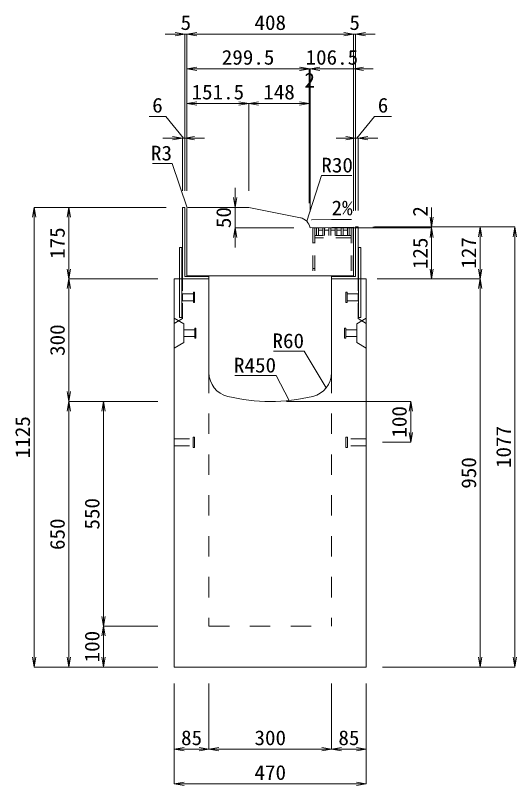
# Model space of a CAD drawing. Units: millimetres at full size. Extents: x -1809 to 57027, y -20349 to 17321.
# Drawn here: x 6276 to 7503, y -5886 to -4001 of the extents above; entities that cross this region are included whole.
import ezdxf
from ezdxf.enums import TextEntityAlignment as Align

# ---------------------------------------------------------------- set-up
doc = ezdxf.new("R2010")
doc.units = ezdxf.units.MM
doc.header["$LTSCALE"] = 50
for name, pattern in [('USER1', [2, 1, -1]), ('USER2', [1.35, 0.75, -0.6]), ('USER3', [1.35, 0.75, -0.6])]:
    doc.linetypes.add(name, pattern=pattern)
for name, color, linetype, lineweight in [('インサート', 3, 'USER2', 9), ('受枠', 3, 'Continuous', 5), ('寸法線', 7, 'Continuous', 13), ('引出線', 4, 'Continuous', 13), ('本体', 2, 'Continuous', 13), ('補助線', 8, 'Continuous', 13), ('ｸﾞﾚｰﾁﾝｸﾞ', 7, 'USER3', 9)]:
    doc.layers.add(name, color=color, linetype=linetype, lineweight=lineweight)
doc.styles.add('ＭＳ 明朝', font='')
doc.styles.get('ＭＳ 明朝').set_extended_font_data('MS Mincho')

# ---------------------------------------------------------------- blocks, each defined once
blk = doc.blocks.new('open_arrow')
at = {"color": 0, "linetype": 'Continuous', "lineweight": -2}
blk.add_lwpolyline([(7.5, 1.25), (0, 0), (7.5, -1.25)], dxfattribs=at)

msp = doc.modelspace()

# ---------------------------------------------------------------- linework, layer by layer
at = {"layer": 'インサート'}
for p, q in [((6685, -4682.55), (6712, -4682.55)), ((6685, -4682.55), (6685, -4699.55)), ((6715, -4678.55), (6712, -4678.55)), ((6712, -4678.55), (6712, -4703.55)), ((6715, -4703.55), (6715, -4678.55)), ((7085, -4678.55), (7088, -4678.55)), ((7085, -4703.55), (7085, -4678.55)), ((7088, -4678.55), (7088, -4703.55)), ((7115, -4682.55), (7088, -4682.55)), ((7115, -4682.55), (7115, -4699.55)), ((6685, -4699.55), (6712, -4699.55)), ((6712, -4703.55), (6715, -4703.55)), ((7088, -4703.55), (7085, -4703.55)), ((7115, -4699.55), (7088, -4699.55)), ((6718.2, -4766.55), (6715.2, -4766.55)), ((6715.2, -4766.55), (6715.2, -4791.55)), ((6718.2, -4791.55), (6718.2, -4766.55)), ((7081.8, -4766.55), (7084.8, -4766.55)), ((7081.8, -4791.55), (7081.8, -4766.55)), ((7084.8, -4766.55), (7084.8, -4791.55)), ((6688.2, -4770.55), (6715.2, -4770.55)), ((6688.2, -4770.55), (6688.2, -4787.55)), ((6688.2, -4787.55), (6715.2, -4787.55)), ((7111.8, -4770.55), (7084.8, -4770.55)), ((7111.8, -4787.55), (7084.8, -4787.55)), ((7111.8, -4770.55), (7111.8, -4787.55)), ((6715.2, -4791.55), (6718.2, -4791.55)), ((7084.8, -4791.55), (7081.8, -4791.55)), ((6665, -5037.55), (6711, -5037.55)), ((6665, -5054.55), (6665, -5037.55)), ((6711, -5058.55), (6711, -5033.55)), ((6711, -5033.55), (6715, -5033.55)), ((6715, -5058.55), (6715, -5033.55)), ((7085, -5033.55), (7089, -5033.55)), ((7085, -5033.55), (7085, -5058.55)), ((7089, -5033.55), (7089, -5058.55)), ((7135, -5037.55), (7089, -5037.55)), ((7135, -5037.55), (7135, -5054.55)), ((6665, -5054.55), (6711, -5054.55)), ((6715, -5058.55), (6711, -5058.55)), ((7089, -5058.55), (7085, -5058.55)), ((7135, -5054.55), (7089, -5054.55))]:
    msp.add_line(p, q, dxfattribs=at)
at = {"layer": '受枠'}
for p, q in [((6685, -4471.05), (6685, -4646.05)), ((6685, -4471.05), (6691, -4471.05)), ((6685, -4471.05), (6691, -4471.05)), ((6691, -4471.05), (6691, -4640.05)), ((7109, -4519.06), (7109, -4640.05)), ((7109, -4519.06), (7115, -4519.06)), ((7115, -4646.05), (7115, -4519.06)), ((6678, -4741.05), (6678, -4569.06)), ((6684, -4569.06), (6678, -4569.06)), ((6684, -4741.05), (6684, -4569.06)), ((7116, -4741.05), (7116, -4569.06)), ((7116, -4569.06), (7122, -4569.06)), ((7122, -4741.05), (7122, -4569.06)), ((6750, -4646.05), (6685, -4646.05)), ((6691, -4640.05), (6750, -4640.05)), ((6750, -4646.05), (6750, -4640.05)), ((7050, -4640.05), (7050, -4646.05)), ((7050, -4640.05), (7109, -4640.05)), ((7050, -4646.05), (7050, -4640.05)), ((7115, -4646.05), (7050, -4646.05)), ((6684, -4741.05), (6678, -4741.05)), ((7116, -4741.05), (7122, -4741.05))]:
    msp.add_line(p, q, dxfattribs=at)
at = {"layer": '寸法線'}
for p, q in [((6744, -4046.93), (6643, -4046.93)), ((6691, -4431.03), (6691, -4046.93)), ((6696, -4431.03), (6696, -4046.93)), ((7104, -4046.93), (6696, -4046.93)), ((6696, -4431.03), (6696, -4046.93)), ((7056, -4046.93), (7157, -4046.93)), ((7104, -4479.23), (7104, -4046.93)), ((7104, -4479.23), (7104, -4046.93)), ((7109, -4479.04), (7109, -4046.93)), ((6995.51, -4131.93), (6696, -4131.93)), ((6696, -4431.03), (6696, -4131.93)), ((6947.51, -4131.93), (7045.44, -4131.93)), ((6949.44, -4131.93), (7152, -4131.93)), ((6995.51, -4461.09), (6995.51, -4131.93)), ((6995.51, -4461.09), (6995.51, -4131.93)), ((6997.44, -4481.08), (6997.44, -4131.93)), ((6997.44, -4481.08), (6997.44, -4131.93)), ((7104, -4479.23), (7104, -4131.93)), ((6696, -4216.93), (6847.5, -4216.93)), ((6696, -4431.03), (6696, -4216.93)), ((6847.5, -4431.03), (6847.5, -4216.93)), ((6847.5, -4216.93), (6995.51, -4216.93)), ((6847.5, -4431.03), (6847.5, -4216.93)), ((6995.51, -4461.09), (6995.51, -4216.93)), ((6644.67, -4249.13), (6603.44, -4249.13)), ((6688, -4301.93), (6644.67, -4249.13)), ((7112, -4301.93), (7155.33, -4249.13)), ((7155.33, -4249.13), (7196.56, -4249.13)), ((6739, -4301.93), (6637, -4301.93)), ((6685, -4431.03), (6685, -4301.93)), ((6691, -4431.03), (6691, -4301.93)), ((7061, -4301.93), (7163, -4301.93)), ((7109, -4479.04), (7109, -4301.93)), ((7115, -4479.04), (7115, -4301.93)), ((6813.83, -4569.11), (6813.83, -4423.05)), ((6322.06, -5596.05), (6322.06, -4471.05)), ((6644.98, -4471.05), (6322.06, -4471.05)), ((6407.06, -4471.05), (6407.06, -4646.05)), ((6644.98, -4471.05), (6407.06, -4471.05)), ((6813.83, -4471.05), (6807.48, -4471.05)), ((7294.94, -4569.1), (7294.94, -4471.25)), ((6957.42, -4521.11), (6813.83, -4521.11)), ((7044.46, -4521.1), (7294.94, -4521.1)), ((7044.46, -4521.1), (7294.94, -4521.1)), ((7151.02, -4519.25), (7294.94, -4519.25)), ((7155.02, -4519.06), (7413.78, -4519.06)), ((7155.02, -4519.06), (7498.78, -4519.06)), ((7294.94, -4646.05), (7294.94, -4521.1)), ((7413.78, -4519.06), (7413.78, -4646.05)), ((7498.78, -4519.06), (7498.78, -5596.05)), ((6624.98, -4646.05), (6407.06, -4646.05)), ((6407.06, -4646.05), (6407.06, -4946.05)), ((6624.98, -4646.05), (6407.06, -4646.05)), ((7162.02, -4646.05), (7294.94, -4646.05)), ((7175.02, -4646.05), (7413.78, -4646.05)), ((7175.02, -4646.05), (7413.78, -4646.05)), ((7413.78, -4646.05), (7413.78, -5596.05)), ((6624.98, -4946.05), (6407.06, -4946.05)), ((6407.06, -5596.05), (6407.06, -4946.05)), ((6624.98, -4946.05), (6407.06, -4946.05)), ((6492.06, -4946.05), (6492.06, -5496.05)), ((6624.98, -4946.05), (6492.06, -4946.05)), ((6940.02, -4946.05), (7243.78, -4946.05)), ((7243.78, -4946.05), (7243.78, -5046.05)), ((7175.02, -5046.05), (7243.78, -5046.05)), ((6624.98, -5496.05), (6492.06, -5496.05)), ((6492.06, -5496.05), (6492.06, -5596.05)), ((6624.98, -5496.05), (6492.06, -5496.05)), ((6624.98, -5596.05), (6322.06, -5596.05)), ((6624.98, -5596.05), (6407.06, -5596.05)), ((6624.98, -5596.05), (6492.06, -5596.05)), ((7175.02, -5596.05), (7413.78, -5596.05)), ((7175.02, -5596.05), (7498.78, -5596.05)), ((6665, -5636.07), (6665, -5797.21)), ((6665, -5636.07), (6665, -5882.21)), ((6750, -5636.07), (6750, -5797.21)), ((6750, -5636.07), (6750, -5797.21)), ((7050, -5636.07), (7050, -5797.21)), ((7050, -5636.07), (7050, -5797.21)), ((7135, -5636.07), (7135, -5797.21)), ((7135, -5636.07), (7135, -5882.21)), ((6665, -5797.21), (6750, -5797.21)), ((6750, -5797.21), (7050, -5797.21)), ((7050, -5797.21), (7135, -5797.21)), ((6665, -5882.21), (7135, -5882.21))]:
    msp.add_line(p, q, dxfattribs=at)
at = {"layer": '引出線'}
for points in [[(6696.88, -4471.93), (6659.65, -4363.53), (6611.92, -4363.53)], [(6989.42, -4505.21), (7025.11, -4392.88), (7099.79, -4392.88)], [(7001.31, -4501.75), (7050.05, -4501.21), (7098.81, -4501.21)], [(7037.07, -4912.74), (6982.66, -4822.84), (6907.98, -4822.84)], [(6946.44, -4943.65), (6914.22, -4882.51), (6813.21, -4882.51)]]:
    msp.add_lwpolyline(points, dxfattribs=at)
at = {"layer": '本体', "lineweight": 20}
for p, q in [((6696, -4474.05), (6696, -4639.05)), ((6847.5, -4471.05), (6698.95, -4471.05)), ((6973.81, -4496.66), (6847.5, -4471.05)), ((6997.44, -4521.1), (7104, -4519.25)), ((7104, -4639.05), (7104, -4519.25)), ((7104, -4639.05), (6696, -4639.05))]:
    msp.add_line(p, q, dxfattribs=at)
at = {"layer": '本体'}
for p, q in [((6665, -4646.05), (6665, -5596.05)), ((6665, -4646.05), (6750, -4646.05)), ((6750, -4646.05), (6750, -4875.53)), ((7050, -4646.05), (7050, -4875.53)), ((7050, -4646.05), (7135, -4646.05)), ((7135, -4646.05), (7135, -5596.05)), ((6665, -5596.05), (7135, -5596.05))]:
    msp.add_line(p, q, dxfattribs=at)
at = {"layer": '本体', "linetype": 'USER2', "lineweight": 9}
for p, q in [((6685, -4743.05), (6685, -4646.05)), ((7115, -4743.05), (7115, -4646.05)), ((6665, -4755.55), (6685, -4743.05)), ((7135, -4755.55), (7115, -4743.05))]:
    msp.add_line(p, q, dxfattribs=at)
at = {"layer": '本体', "lineweight": 9}
for p, q in [((6665, -4742.05), (6688.2, -4756.55)), ((7134.58, -4742.31), (7111.8, -4756.55)), ((6688.2, -4756.55), (6688.2, -4801.55)), ((7111.8, -4756.55), (7111.8, -4801.55)), ((6688.2, -4801.55), (6665, -4816.05)), ((7111.8, -4801.55), (7135, -4816.05))]:
    msp.add_line(p, q, dxfattribs=at)
at = {"layer": '本体', "linetype": 'USER1', "lineweight": 15}
for p, q in [((6750, -4875.53), (6750, -5496.05)), ((7050, -4875.53), (7050, -5496.05)), ((6750, -5496.05), (7050, -5496.05))]:
    msp.add_line(p, q, dxfattribs=at)
at = {"layer": '本体', "lineweight": 20}
for centre, radius, start, end in [((6699, -4474.05), 3, 90, 180), ((6967.85, -4526.06), 30, 9.51572, 78.54145)]:
    msp.add_arc(centre, radius, start, end, dxfattribs=at)
at = {"layer": '本体'}
for centre, radius, start, end in [((6810, -4875.53), 60, 180, 256.65764), ((6990, -4875.53), 60, 283.34236, 0), ((6900, -4496.05), 450, 256.65764, 283.34236)]:
    msp.add_arc(centre, radius, start, end, dxfattribs=at)
at = {"layer": '補助線'}
msp.add_line((6973.82, -4496.71), (6975.55, -4497.06), dxfattribs=at)
at = {"layer": 'ｸﾞﾚｰﾁﾝｸﾞ', "linetype": 'USER2', "lineweight": 5}
for p, q in [((7102.5, -4521.05), (7004.5, -4521.05)), ((7004.5, -4521.05), (7004.5, -4639.05)), ((7009, -4521.05), (7009, -4639.05)), ((7013.5, -4540.05), (7013.5, -4521.05)), ((7018, -4540.05), (7018, -4521.05)), ((7028.6, -4540.05), (7028.6, -4521.05)), ((7033.1, -4540.05), (7033.1, -4521.05)), ((7043.7, -4540.05), (7043.7, -4521.05)), ((7048.2, -4540.05), (7048.2, -4521.05)), ((7058.8, -4540.05), (7058.8, -4521.05)), ((7063.3, -4540.05), (7063.3, -4521.05)), ((7073.9, -4540.05), (7073.9, -4521.05)), ((7078.4, -4540.05), (7078.4, -4521.05)), ((7089, -4540.05), (7089, -4521.05)), ((7093.5, -4540.05), (7093.5, -4521.05)), ((7098, -4521.05), (7098, -4639.05)), ((7102.5, -4521.05), (7102.5, -4639.05)), ((7098, -4540.05), (7009, -4540.05)), ((7018, -4527.05), (7028.6, -4527.05)), ((7033.1, -4527.05), (7043.7, -4527.05)), ((7048.2, -4527.05), (7058.8, -4527.05)), ((7063.3, -4527.05), (7073.9, -4527.05)), ((7078.4, -4527.05), (7089, -4527.05)), ((7009, -4557.55), (7004.5, -4557.55)), ((7098, -4546.05), (7009, -4546.05)), ((7009, -4620.55), (7004.5, -4620.55))]:
    msp.add_line(p, q, dxfattribs=at)

# ---------------------------------------------------------------- block references
at = {"layer": '寸法線', "xscale": 3.2, "yscale": 3.2}
for p, rotation in [((6691, -4046.93), 180), ((7104, -4046.93), 180), ((7104, -4046.93), 180), ((6995.51, -4131.93), 180), ((6995.51, -4131.93), 180), ((6997.44, -4131.93), 180), ((6847.5, -4216.93), 180), ((6995.51, -4216.93), 180), ((6685, -4301.93), 180), ((7109, -4301.93), 180), ((6813.83, -4471.05), 90), ((6322.06, -4471.05), 270), ((6407.06, -4471.05), 270), ((7294.94, -4519.25), 90), ((6813.83, -4521.11), 270), ((7294.94, -4521.1), 270), ((7294.94, -4521.1), 270), ((7413.78, -4519.06), 270), ((7498.78, -4519.06), 270), ((6407.06, -4646.05), 90), ((7294.94, -4646.05), 90), ((7413.78, -4646.05), 90), ((6407.06, -4646.05), 270), ((7413.78, -4646.05), 270), ((6407.06, -4946.05), 90), ((6407.06, -4946.05), 270), ((6492.06, -4946.05), 270), ((7243.78, -4946.05), 270), ((7243.78, -5046.05), 90), ((6492.06, -5496.05), 90), ((6492.06, -5496.05), 270), ((6322.06, -5596.05), 90), ((6407.06, -5596.05), 90), ((6492.06, -5596.05), 90), ((7413.78, -5596.05), 90), ((7498.78, -5596.05), 90), ((6750, -5797.21), 180), ((7050, -5797.21), 180), ((7135, -5797.21), 180), ((7135, -5882.21), 180)]:
    msp.add_blockref('open_arrow', p, dxfattribs=dict(at, rotation=rotation))
for p in [(6696, -4046.93), (6696, -4046.93), (7109, -4046.93), (6696, -4131.93), (6997.44, -4131.93), (7104, -4131.93), (6696, -4216.93), (6847.5, -4216.93), (6691, -4301.93), (7115, -4301.93), (6665, -5797.21), (6750, -5797.21), (7050, -5797.21), (6665, -5882.21)]:
    msp.add_blockref('open_arrow', p, dxfattribs=at)
at = {"layer": '引出線', "xscale": 0.0533, "yscale": 0.0533}
for p, rotation in [((6696.88, -4471.93), 109), ((6989.42, -4505.21), 72.4), ((7001.31, -4501.75), 0.6), ((7037.07, -4912.74), 121.2), ((6946.44, -4943.65), 117.8)]:
    msp.add_blockref('open_arrow', p, dxfattribs=dict(at, rotation=rotation))

# ---------------------------------------------------------------- texts
at = {"layer": '寸法線', "style": 'ＭＳ 明朝', "width": 1.05}
for s, p in [('5', (6693.5, -4018.91)), ('408', (6900, -4018.91)), ('5', (7106.5, -4018.91)), ('299.5', (6845.75, -4103.91)), ('106.5', (7050.72, -4103.91)), ('2', (6996.47, -4159.95)), ('151.5', (6771.75, -4188.91)), ('148', (6921.5, -4188.91)), ('6', (6624.05, -4221.11)), ('6', (7175.95, -4221.11)), ('85', (6707.5, -5769.19)), ('300', (6900, -5769.19)), ('85', (7092.5, -5769.19)), ('470', (6900, -5854.19))]:
    msp.add_text(s, height=36.03, dxfattribs=at).set_placement(p, align=Align.MIDDLE_CENTER)
for s, p in [('50', (6785.81, -4496.08)), ('2', (7266.92, -4480.99)), ('175', (6379.04, -4558.55)), ('125', (7266.92, -4583.58)), ('127', (7385.76, -4582.56)), ('300', (6379.04, -4796.05)), ('100', (7215.76, -4996.05)), ('1125', (6294.04, -5033.55)), ('1077', (7470.76, -5057.56)), ('950', (7385.76, -5121.05)), ('550', (6464.04, -5221.05)), ('650', (6379.04, -5271.05)), ('100', (6464.04, -5546.05))]:
    msp.add_text(s, height=36.03, rotation=90, dxfattribs=at).set_placement(p, align=Align.MIDDLE_CENTER)
at = {"layer": '引出線', "style": 'ＭＳ 明朝', "width": 1.05}
for s, p in [('R3', (6659.65, -4320.33)), ('R60', (6982.66, -4779.64)), ('R450', (6914.22, -4839.31))]:
    msp.add_text(s, height=36.03, dxfattribs=at).set_placement(p, align=Align.TOP_RIGHT)
for s, p in [('R30', (7025.11, -4349.68)), ('2%', (7050.05, -4454.3))]:
    msp.add_text(s, height=36.03, dxfattribs=at).set_placement(p, align=Align.TOP_LEFT)

doc.saveas('drawing.dxf')
